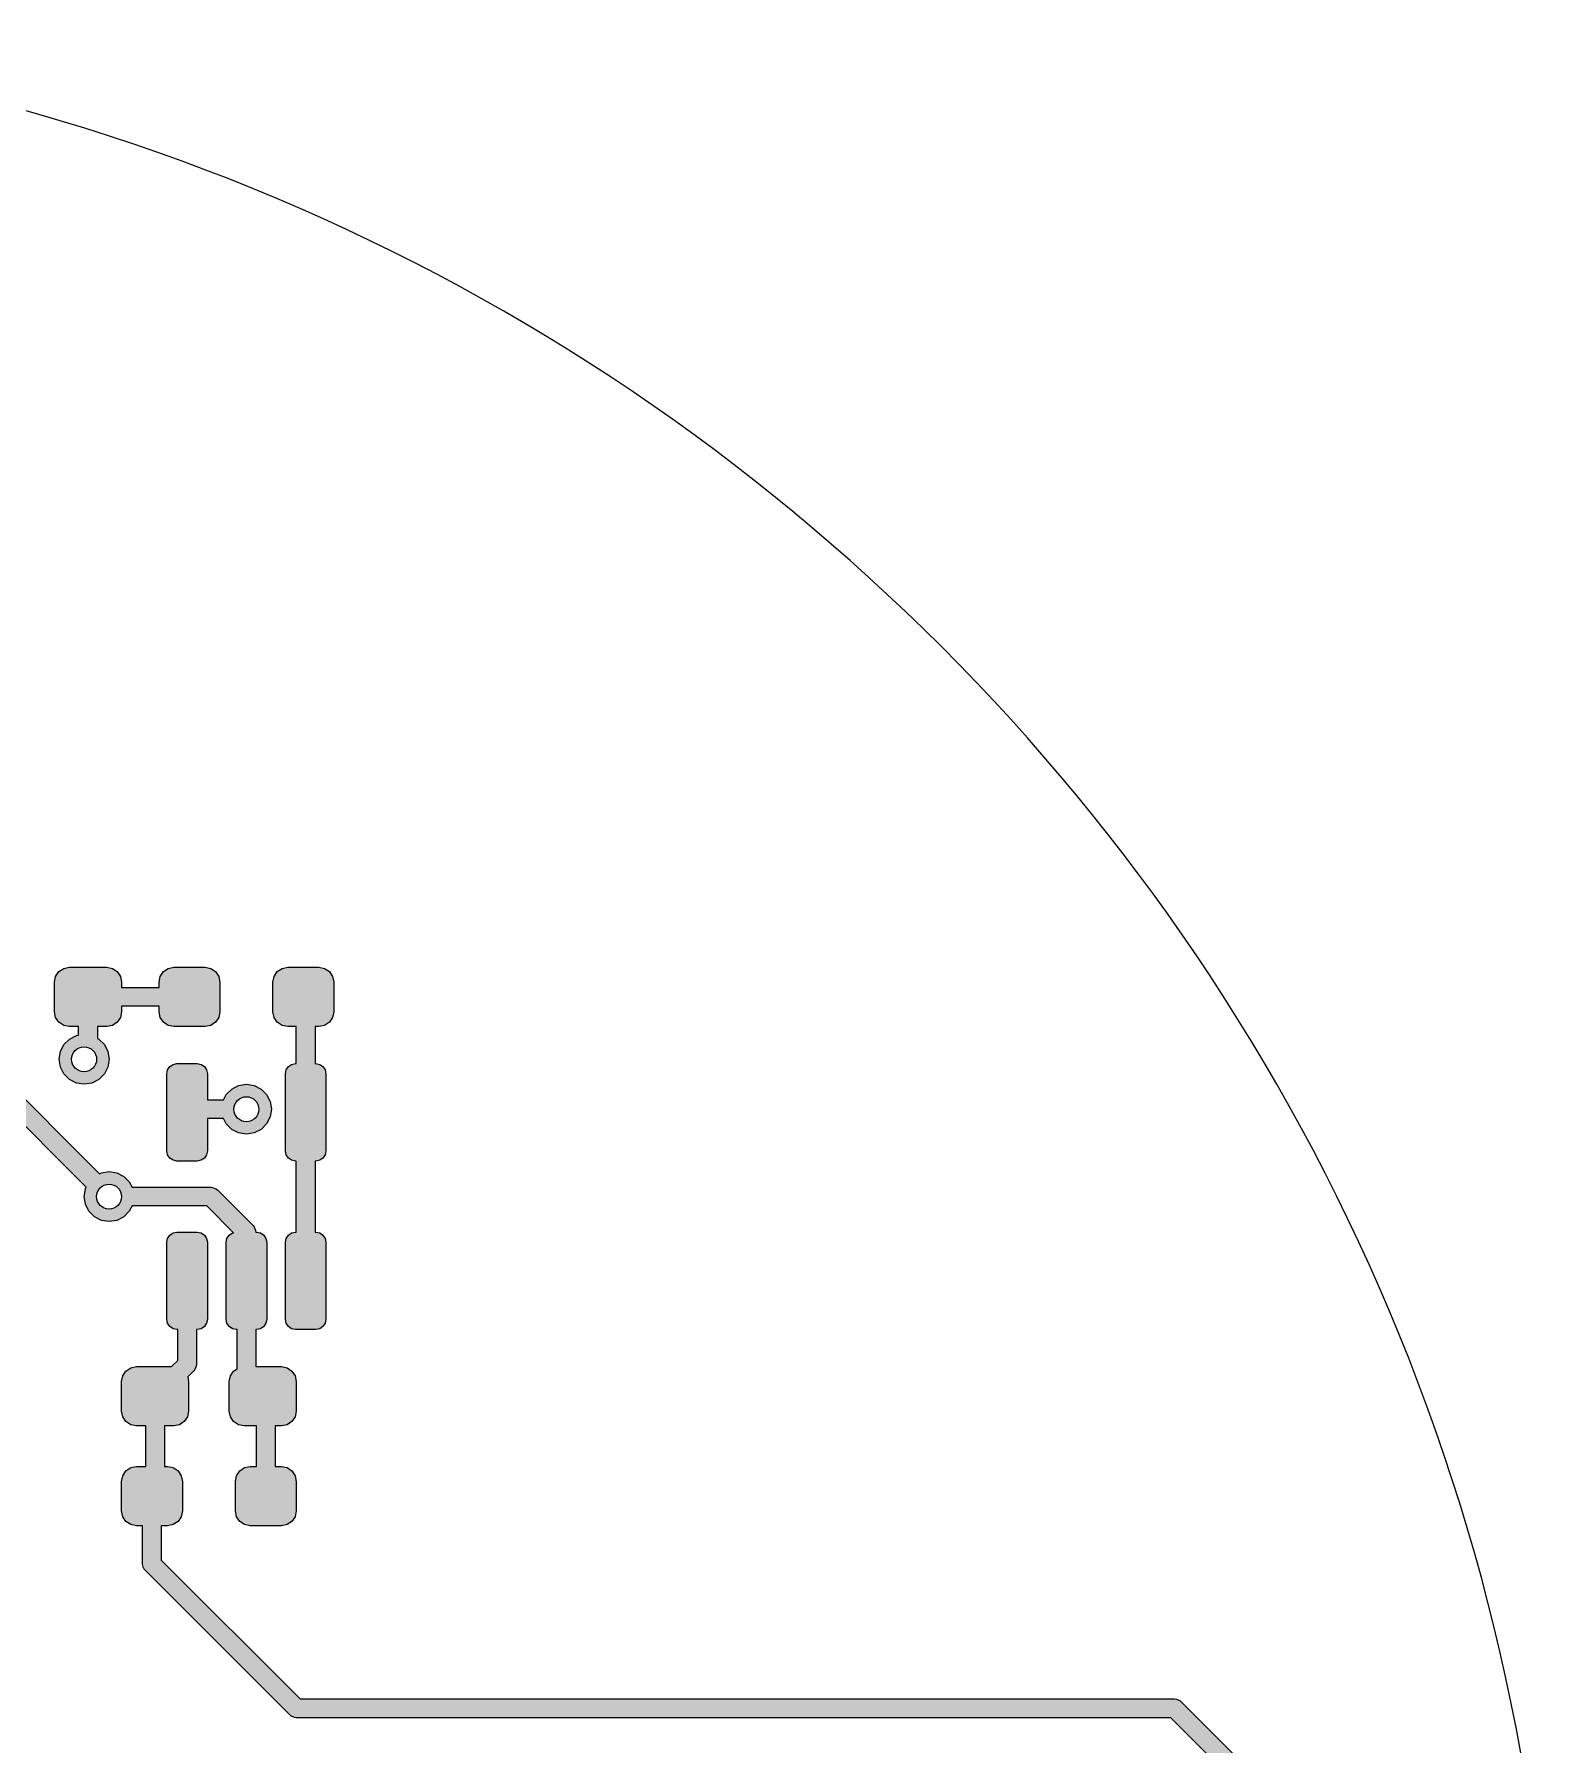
# Model space of a CAD drawing. Header units: millimetres. Extents: x -3894 to -3474, y -291 to 6.
# Drawn here: x -3799.43 to -3775.08, y -80.15 to -52.74 of the extents above; entities that cross this region are included whole.
import ezdxf

# ---------------------------------------------------------------- set-up
doc = ezdxf.new("R2010")
doc.units = ezdxf.units.MM
doc.layers.add('BLACK', color=7, linetype='Continuous')

msp = doc.modelspace()

# ---------------------------------------------------------------- hatches: boundary and pattern name
h = msp.add_hatch(color=256)
h.dxf.hatch_style = 1
h.paths.add_polyline_path([(-3784.381, -82.427), (-3784.493, -82.37), (-3784.617, -82.351), (-3784.74, -82.37), (-3784.852, -82.427), (-3784.94, -82.516), (-3784.997, -82.627), (-3785.017, -82.751), (-3784.997, -82.874), (-3784.94, -82.986), (-3784.852, -83.074), (-3784.74, -83.131), (-3784.617, -83.151), (-3784.493, -83.131), (-3784.381, -83.074), (-3784.293, -82.986), (-3784.236, -82.874), (-3784.217, -82.751), (-3784.236, -82.627), (-3784.293, -82.516)])
h.paths.add_polyline_path([(-3784.417, -82.751, -1), (-3784.817, -82.751, -1)], flags=16)
h.paths.add_polyline_path([(-3786.705, -81.428), (-3786.794, -81.34), (-3786.905, -81.283), (-3787.029, -81.263), (-3787.153, -81.283), (-3787.264, -81.34), (-3787.353, -81.428), (-3787.409, -81.54), (-3787.429, -81.663), (-3787.409, -81.787), (-3787.353, -81.898), (-3787.264, -81.987), (-3787.153, -82.044), (-3787.029, -82.063), (-3786.905, -82.044), (-3786.794, -81.987), (-3786.705, -81.898), (-3786.649, -81.787), (-3786.629, -81.663), (-3786.649, -81.54)])
h.paths.add_polyline_path([(-3786.829, -81.663, -1), (-3787.229, -81.663, -1)], flags=16)
h.paths.add_polyline_path([(-3788.149, -81.04), (-3788.205, -80.928), (-3788.294, -80.84), (-3788.405, -80.783), (-3788.529, -80.763), (-3788.653, -80.783), (-3788.764, -80.84), (-3788.853, -80.928), (-3788.909, -81.04), (-3788.929, -81.163), (-3788.909, -81.287), (-3788.853, -81.398), (-3788.764, -81.487), (-3788.653, -81.544), (-3788.529, -81.563), (-3788.405, -81.544), (-3788.294, -81.487), (-3788.205, -81.398), (-3788.149, -81.287), (-3788.129, -81.163)])
h.paths.add_polyline_path([(-3788.329, -81.163, -1), (-3788.729, -81.163, -1)], flags=16)
h.paths.add_polyline_path([(-3795.229, -74.326), (-3795.247, -74.235), (-3795.299, -74.158), (-3795.376, -74.106), (-3795.467, -74.088), (-3795.879, -74.088), (-3795.879, -73.493), (-3795.867, -73.493), (-3795.804, -73.481), (-3795.752, -73.446), (-3795.716, -73.393), (-3795.704, -73.331), (-3795.704, -72.096), (-3795.716, -72.034), (-3795.752, -71.981), (-3795.804, -71.946), (-3795.867, -71.933), (-3795.879, -71.933), (-3795.882, -71.904), (-3795.891, -71.882), (-3795.904, -71.85), (-3795.923, -71.827), (-3796.493, -71.257), (-3796.516, -71.239), (-3796.547, -71.226), (-3796.57, -71.216), (-3796.599, -71.213), (-3797.862, -71.213), (-3797.905, -71.128), (-3797.994, -71.04), (-3798.105, -70.983), (-3798.229, -70.963), (-3798.353, -70.983), (-3798.382, -70.998), (-3800.142, -69.239), (-3800.142, -68.638), (-3799.992, -68.638), (-3799.901, -68.62), (-3799.824, -68.569), (-3799.772, -68.492), (-3799.754, -68.401), (-3799.754, -67.926), (-3799.772, -67.835), (-3799.824, -67.758), (-3799.901, -67.706), (-3799.992, -67.688), (-3800.592, -67.688), (-3800.682, -67.706), (-3800.759, -67.758), (-3800.811, -67.835), (-3800.829, -67.926), (-3800.829, -68.401), (-3800.811, -68.492), (-3800.759, -68.569), (-3800.682, -68.62), (-3800.592, -68.638), (-3800.442, -68.638), (-3800.442, -69.301), (-3800.439, -69.33), (-3800.416, -69.384), (-3800.398, -69.407), (-3798.594, -71.21), (-3798.609, -71.24), (-3798.629, -71.363), (-3798.609, -71.487), (-3798.553, -71.598), (-3798.464, -71.687), (-3798.353, -71.744), (-3798.229, -71.763), (-3798.105, -71.744), (-3797.994, -71.687), (-3797.905, -71.598), (-3797.862, -71.513), (-3796.661, -71.513), (-3796.233, -71.942), (-3796.254, -71.946), (-3796.306, -71.981), (-3796.342, -72.034), (-3796.354, -72.096), (-3796.354, -73.331), (-3796.342, -73.393), (-3796.306, -73.446), (-3796.254, -73.481), (-3796.192, -73.493), (-3796.179, -73.493), (-3796.179, -74.121), (-3796.234, -74.158), (-3796.286, -74.235), (-3796.304, -74.326), (-3796.304, -74.801), (-3796.286, -74.892), (-3796.234, -74.969), (-3796.157, -75.02), (-3796.067, -75.038), (-3795.867, -75.038), (-3795.867, -75.688), (-3795.967, -75.688), (-3796.057, -75.706), (-3796.134, -75.758), (-3796.186, -75.835), (-3796.204, -75.926), (-3796.204, -76.401), (-3796.186, -76.492), (-3796.134, -76.569), (-3796.057, -76.62), (-3795.967, -76.638), (-3795.467, -76.638), (-3795.376, -76.62), (-3795.299, -76.569), (-3795.247, -76.492), (-3795.229, -76.401), (-3795.229, -75.926), (-3795.247, -75.835), (-3795.299, -75.758), (-3795.376, -75.706), (-3795.467, -75.688), (-3795.567, -75.688), (-3795.567, -75.038), (-3795.467, -75.038), (-3795.376, -75.02), (-3795.299, -74.969), (-3795.247, -74.892), (-3795.229, -74.801)])
h.paths.add_polyline_path([(-3798.429, -71.363, -1), (-3798.029, -71.363, -1)], flags=16)
h.paths.add_polyline_path([(-3794.754, -72.096), (-3794.766, -72.034), (-3794.802, -71.981), (-3794.854, -71.946), (-3794.917, -71.933), (-3794.929, -71.933), (-3794.929, -70.793), (-3794.917, -70.793), (-3794.854, -70.781), (-3794.802, -70.746), (-3794.766, -70.693), (-3794.754, -70.631), (-3794.754, -69.396), (-3794.766, -69.334), (-3794.802, -69.281), (-3794.854, -69.246), (-3794.917, -69.233), (-3794.929, -69.233), (-3794.929, -68.638), (-3794.867, -68.638), (-3794.776, -68.62), (-3794.699, -68.569), (-3794.647, -68.492), (-3794.629, -68.401), (-3794.629, -67.926), (-3794.647, -67.835), (-3794.699, -67.758), (-3794.776, -67.706), (-3794.867, -67.688), (-3795.367, -67.688), (-3795.457, -67.706), (-3795.534, -67.758), (-3795.586, -67.835), (-3795.604, -67.926), (-3795.604, -68.401), (-3795.586, -68.492), (-3795.534, -68.569), (-3795.457, -68.62), (-3795.367, -68.638), (-3795.229, -68.638), (-3795.229, -69.233), (-3795.242, -69.233), (-3795.304, -69.246), (-3795.356, -69.281), (-3795.392, -69.334), (-3795.404, -69.396), (-3795.404, -70.631), (-3795.392, -70.693), (-3795.356, -70.746), (-3795.304, -70.781), (-3795.242, -70.793), (-3795.229, -70.793), (-3795.229, -71.933), (-3795.242, -71.933), (-3795.304, -71.946), (-3795.356, -71.981), (-3795.392, -72.034), (-3795.404, -72.096), (-3795.404, -73.331), (-3795.392, -73.393), (-3795.356, -73.446), (-3795.304, -73.481), (-3795.242, -73.493), (-3794.917, -73.493), (-3794.854, -73.481), (-3794.802, -73.446), (-3794.766, -73.393), (-3794.754, -73.331)])
h.paths.add_polyline_path([(-3796.654, -70.113), (-3796.396, -70.113), (-3796.353, -70.198), (-3796.264, -70.287), (-3796.153, -70.344), (-3796.029, -70.363), (-3795.905, -70.344), (-3795.794, -70.287), (-3795.705, -70.198), (-3795.649, -70.087), (-3795.629, -69.963), (-3795.649, -69.84), (-3795.705, -69.728), (-3795.794, -69.64), (-3795.905, -69.583), (-3796.029, -69.563), (-3796.153, -69.583), (-3796.264, -69.64), (-3796.353, -69.728), (-3796.396, -69.813), (-3796.654, -69.813), (-3796.654, -69.396), (-3796.666, -69.334), (-3796.702, -69.281), (-3796.754, -69.246), (-3796.817, -69.233), (-3797.142, -69.233), (-3797.204, -69.246), (-3797.256, -69.281), (-3797.292, -69.334), (-3797.304, -69.396), (-3797.304, -70.631), (-3797.292, -70.693), (-3797.256, -70.746), (-3797.204, -70.781), (-3797.142, -70.793), (-3796.817, -70.793), (-3796.754, -70.781), (-3796.702, -70.746), (-3796.666, -70.693), (-3796.654, -70.631)], flags=17)
h.paths.add_polyline_path([(-3796.229, -69.963, -1), (-3795.829, -69.963, -1)], flags=16)
h.paths.add_polyline_path([(-3796.454, -67.926), (-3796.472, -67.835), (-3796.524, -67.758), (-3796.601, -67.706), (-3796.692, -67.688), (-3797.192, -67.688), (-3797.282, -67.706), (-3797.359, -67.758), (-3797.411, -67.835), (-3797.429, -67.926), (-3797.429, -68.013), (-3798.029, -68.013), (-3798.029, -67.926), (-3798.047, -67.835), (-3798.099, -67.758), (-3798.176, -67.706), (-3798.267, -67.688), (-3798.867, -67.688), (-3798.957, -67.706), (-3799.034, -67.758), (-3799.086, -67.835), (-3799.104, -67.926), (-3799.104, -68.401), (-3799.086, -68.492), (-3799.034, -68.569), (-3798.957, -68.62), (-3798.867, -68.638), (-3798.717, -68.638), (-3798.717, -68.777), (-3798.753, -68.783), (-3798.864, -68.84), (-3798.953, -68.928), (-3799.009, -69.04), (-3799.029, -69.163), (-3799.009, -69.287), (-3798.953, -69.398), (-3798.864, -69.487), (-3798.753, -69.544), (-3798.629, -69.563), (-3798.505, -69.544), (-3798.394, -69.487), (-3798.305, -69.398), (-3798.249, -69.287), (-3798.229, -69.163), (-3798.249, -69.04), (-3798.305, -68.928), (-3798.394, -68.84), (-3798.417, -68.828), (-3798.417, -68.638), (-3798.267, -68.638), (-3798.176, -68.62), (-3798.099, -68.569), (-3798.047, -68.492), (-3798.029, -68.401), (-3798.029, -68.313), (-3797.429, -68.313), (-3797.429, -68.401), (-3797.411, -68.492), (-3797.359, -68.569), (-3797.282, -68.62), (-3797.192, -68.638), (-3796.692, -68.638), (-3796.601, -68.62), (-3796.524, -68.569), (-3796.472, -68.492), (-3796.454, -68.401)], flags=17)
h.paths.add_polyline_path([(-3798.429, -69.163, -1), (-3798.829, -69.163, -1)], flags=16)
h = msp.add_hatch(color=256)
h.dxf.hatch_style = 1
h.paths.add_polyline_path([(-3796.721, -83.436), (-3796.739, -83.345), (-3796.79, -83.268), (-3796.867, -83.217), (-3796.958, -83.199), (-3796.958, -82.997), (-3796.923, -82.962), (-3796.867, -82.851), (-3796.847, -82.727), (-3796.867, -82.604), (-3796.923, -82.492), (-3797.012, -82.404), (-3797.123, -82.347), (-3797.247, -82.327), (-3797.371, -82.347), (-3797.482, -82.404), (-3797.571, -82.492), (-3797.627, -82.604), (-3797.647, -82.727), (-3797.627, -82.851), (-3797.571, -82.962), (-3797.482, -83.051), (-3797.458, -83.063), (-3797.458, -83.199), (-3797.549, -83.217), (-3797.626, -83.268), (-3797.678, -83.345), (-3797.696, -83.436), (-3797.696, -83.911), (-3797.678, -84.002), (-3797.626, -84.079), (-3797.549, -84.131), (-3797.458, -84.149), (-3796.958, -84.149), (-3796.867, -84.131), (-3796.79, -84.079), (-3796.739, -84.002), (-3796.721, -83.911)])
h.paths.add_polyline_path([(-3797.447, -82.727, -1), (-3797.047, -82.727, -1)], flags=16)
h.paths.add_polyline_path([(-3778.633, -81.084), (-3779.421, -81.084), (-3781.048, -79.457), (-3781.071, -79.439), (-3781.125, -79.416), (-3781.154, -79.413), (-3795.167, -79.413), (-3797.392, -77.189), (-3797.392, -76.638), (-3797.292, -76.638), (-3797.201, -76.62), (-3797.124, -76.569), (-3797.072, -76.492), (-3797.054, -76.401), (-3797.054, -75.926), (-3797.072, -75.835), (-3797.124, -75.758), (-3797.201, -75.706), (-3797.292, -75.688), (-3797.342, -75.688), (-3797.342, -75.038), (-3797.192, -75.038), (-3797.101, -75.02), (-3797.024, -74.969), (-3796.972, -74.892), (-3796.954, -74.801), (-3796.954, -74.326), (-3796.969, -74.253), (-3796.873, -74.157), (-3796.854, -74.134), (-3796.843, -74.108), (-3796.832, -74.08), (-3796.829, -74.051), (-3796.829, -73.493), (-3796.817, -73.493), (-3796.754, -73.481), (-3796.702, -73.446), (-3796.666, -73.393), (-3796.654, -73.331), (-3796.654, -72.096), (-3796.666, -72.034), (-3796.702, -71.981), (-3796.754, -71.946), (-3796.817, -71.933), (-3797.142, -71.933), (-3797.204, -71.946), (-3797.256, -71.981), (-3797.292, -72.034), (-3797.304, -72.096), (-3797.304, -73.331), (-3797.292, -73.393), (-3797.256, -73.446), (-3797.204, -73.481), (-3797.142, -73.493), (-3797.129, -73.493), (-3797.129, -73.989), (-3797.229, -74.088), (-3797.792, -74.088), (-3797.882, -74.106), (-3797.959, -74.158), (-3798.011, -74.235), (-3798.029, -74.326), (-3798.029, -74.801), (-3798.011, -74.892), (-3797.959, -74.969), (-3797.882, -75.02), (-3797.792, -75.038), (-3797.642, -75.038), (-3797.642, -75.688), (-3797.792, -75.688), (-3797.882, -75.706), (-3797.959, -75.758), (-3798.011, -75.835), (-3798.029, -75.926), (-3798.029, -76.401), (-3798.011, -76.492), (-3797.959, -76.569), (-3797.882, -76.62), (-3797.792, -76.638), (-3797.692, -76.638), (-3797.692, -77.251), (-3797.689, -77.28), (-3797.681, -77.299), (-3797.666, -77.334), (-3797.648, -77.357), (-3795.335, -79.669), (-3795.312, -79.688), (-3795.258, -79.71), (-3795.229, -79.713), (-3781.216, -79.713), (-3779.633, -81.297), (-3779.633, -82.084), (-3778.633, -82.084)])

# ---------------------------------------------------------------- linework, layer by layer
at = {"layer": 'BLACK', "linetype": 'Continuous'}
for p, q in [((-3798.957, -67.706), (-3798.867, -67.688)), ((-3798.957, -67.706), (-3798.867, -67.688)), ((-3798.867, -67.688), (-3798.267, -67.688)), ((-3798.867, -67.688), (-3798.267, -67.688)), ((-3798.267, -67.688), (-3798.176, -67.706)), ((-3798.267, -67.688), (-3798.176, -67.706)), ((-3797.282, -67.706), (-3797.192, -67.688)), ((-3797.282, -67.706), (-3797.192, -67.688)), ((-3797.192, -67.688), (-3796.692, -67.688)), ((-3797.192, -67.688), (-3796.692, -67.688)), ((-3796.692, -67.688), (-3796.601, -67.706)), ((-3796.692, -67.688), (-3796.601, -67.706)), ((-3795.457, -67.706), (-3795.367, -67.688)), ((-3795.457, -67.706), (-3795.367, -67.688)), ((-3795.367, -67.688), (-3794.867, -67.688)), ((-3795.367, -67.688), (-3794.867, -67.688)), ((-3794.867, -67.688), (-3794.776, -67.706)), ((-3794.867, -67.688), (-3794.776, -67.706)), ((-3799.104, -67.926), (-3799.086, -67.835)), ((-3799.104, -67.926), (-3799.086, -67.835)), ((-3799.104, -68.401), (-3799.104, -67.926)), ((-3799.104, -68.401), (-3799.104, -67.926)), ((-3799.086, -67.835), (-3799.034, -67.758)), ((-3799.086, -67.835), (-3799.034, -67.758)), ((-3799.034, -67.758), (-3798.957, -67.706)), ((-3799.034, -67.758), (-3798.957, -67.706)), ((-3798.176, -67.706), (-3798.099, -67.758)), ((-3798.176, -67.706), (-3798.099, -67.758)), ((-3798.099, -67.758), (-3798.047, -67.835)), ((-3798.099, -67.758), (-3798.047, -67.835)), ((-3798.047, -67.835), (-3798.029, -67.926)), ((-3798.047, -67.835), (-3798.029, -67.926)), ((-3798.029, -67.926), (-3798.029, -68.013)), ((-3798.029, -67.926), (-3798.029, -68.013)), ((-3797.429, -67.926), (-3797.411, -67.835)), ((-3797.429, -67.926), (-3797.411, -67.835)), ((-3797.429, -68.013), (-3797.429, -67.926)), ((-3797.429, -68.013), (-3797.429, -67.926)), ((-3797.411, -67.835), (-3797.359, -67.758)), ((-3797.411, -67.835), (-3797.359, -67.758)), ((-3797.359, -67.758), (-3797.282, -67.706)), ((-3797.359, -67.758), (-3797.282, -67.706)), ((-3796.601, -67.706), (-3796.524, -67.758)), ((-3796.601, -67.706), (-3796.524, -67.758)), ((-3796.524, -67.758), (-3796.472, -67.835)), ((-3796.524, -67.758), (-3796.472, -67.835)), ((-3796.472, -67.835), (-3796.454, -67.926)), ((-3796.472, -67.835), (-3796.454, -67.926)), ((-3796.454, -67.926), (-3796.454, -68.401)), ((-3796.454, -67.926), (-3796.454, -68.401)), ((-3795.604, -67.926), (-3795.586, -67.835)), ((-3795.604, -67.926), (-3795.586, -67.835)), ((-3795.604, -68.401), (-3795.604, -67.926)), ((-3795.604, -68.401), (-3795.604, -67.926)), ((-3795.586, -67.835), (-3795.534, -67.758)), ((-3795.586, -67.835), (-3795.534, -67.758)), ((-3795.534, -67.758), (-3795.457, -67.706)), ((-3795.534, -67.758), (-3795.457, -67.706)), ((-3794.776, -67.706), (-3794.699, -67.758)), ((-3794.776, -67.706), (-3794.699, -67.758)), ((-3794.699, -67.758), (-3794.647, -67.835)), ((-3794.699, -67.758), (-3794.647, -67.835)), ((-3794.647, -67.835), (-3794.629, -67.926)), ((-3794.647, -67.835), (-3794.629, -67.926)), ((-3794.629, -67.926), (-3794.629, -68.401)), ((-3794.629, -67.926), (-3794.629, -68.401)), ((-3798.029, -68.013), (-3797.429, -68.013)), ((-3798.029, -68.013), (-3797.429, -68.013)), ((-3799.086, -68.492), (-3799.104, -68.401)), ((-3799.086, -68.492), (-3799.104, -68.401)), ((-3799.034, -68.569), (-3799.086, -68.492)), ((-3799.034, -68.569), (-3799.086, -68.492)), ((-3798.047, -68.492), (-3798.099, -68.569)), ((-3798.047, -68.492), (-3798.099, -68.569)), ((-3798.029, -68.401), (-3798.047, -68.492)), ((-3798.029, -68.401), (-3798.047, -68.492)), ((-3797.429, -68.313), (-3798.029, -68.313)), ((-3798.029, -68.313), (-3798.029, -68.401)), ((-3797.429, -68.313), (-3798.029, -68.313)), ((-3798.029, -68.313), (-3798.029, -68.401)), ((-3797.429, -68.401), (-3797.429, -68.313)), ((-3797.429, -68.401), (-3797.429, -68.313)), ((-3797.411, -68.492), (-3797.429, -68.401)), ((-3797.411, -68.492), (-3797.429, -68.401)), ((-3797.359, -68.569), (-3797.411, -68.492)), ((-3797.359, -68.569), (-3797.411, -68.492)), ((-3796.472, -68.492), (-3796.524, -68.569)), ((-3796.472, -68.492), (-3796.524, -68.569)), ((-3796.454, -68.401), (-3796.472, -68.492)), ((-3796.454, -68.401), (-3796.472, -68.492)), ((-3795.586, -68.492), (-3795.604, -68.401)), ((-3795.586, -68.492), (-3795.604, -68.401)), ((-3795.534, -68.569), (-3795.586, -68.492)), ((-3795.534, -68.569), (-3795.586, -68.492)), ((-3794.647, -68.492), (-3794.699, -68.569)), ((-3794.647, -68.492), (-3794.699, -68.569)), ((-3794.629, -68.401), (-3794.647, -68.492)), ((-3794.629, -68.401), (-3794.647, -68.492)), ((-3798.957, -68.62), (-3799.034, -68.569)), ((-3798.957, -68.62), (-3799.034, -68.569)), ((-3798.867, -68.638), (-3798.957, -68.62)), ((-3798.867, -68.638), (-3798.957, -68.62)), ((-3798.717, -68.638), (-3798.867, -68.638)), ((-3798.717, -68.638), (-3798.867, -68.638)), ((-3798.864, -68.84), (-3798.753, -68.783)), ((-3798.864, -68.84), (-3798.753, -68.783)), ((-3798.753, -68.783), (-3798.717, -68.777)), ((-3798.753, -68.783), (-3798.717, -68.777)), ((-3798.717, -68.777), (-3798.717, -68.638)), ((-3798.717, -68.777), (-3798.717, -68.638)), ((-3798.267, -68.638), (-3798.417, -68.638)), ((-3798.417, -68.638), (-3798.417, -68.828)), ((-3798.267, -68.638), (-3798.417, -68.638)), ((-3798.417, -68.638), (-3798.417, -68.828)), ((-3798.176, -68.62), (-3798.267, -68.638)), ((-3798.176, -68.62), (-3798.267, -68.638)), ((-3798.099, -68.569), (-3798.176, -68.62)), ((-3798.099, -68.569), (-3798.176, -68.62)), ((-3797.282, -68.62), (-3797.359, -68.569)), ((-3797.282, -68.62), (-3797.359, -68.569)), ((-3797.192, -68.638), (-3797.282, -68.62)), ((-3797.192, -68.638), (-3797.282, -68.62)), ((-3796.692, -68.638), (-3797.192, -68.638)), ((-3796.692, -68.638), (-3797.192, -68.638)), ((-3796.601, -68.62), (-3796.692, -68.638)), ((-3796.601, -68.62), (-3796.692, -68.638)), ((-3796.524, -68.569), (-3796.601, -68.62)), ((-3796.524, -68.569), (-3796.601, -68.62)), ((-3795.457, -68.62), (-3795.534, -68.569)), ((-3795.457, -68.62), (-3795.534, -68.569)), ((-3795.367, -68.638), (-3795.457, -68.62)), ((-3795.367, -68.638), (-3795.457, -68.62)), ((-3795.229, -68.638), (-3795.367, -68.638)), ((-3795.229, -68.638), (-3795.367, -68.638)), ((-3795.229, -69.233), (-3795.229, -68.638)), ((-3795.229, -69.233), (-3795.229, -68.638)), ((-3794.867, -68.638), (-3794.929, -68.638)), ((-3794.929, -68.638), (-3794.929, -69.233)), ((-3794.867, -68.638), (-3794.929, -68.638)), ((-3794.929, -68.638), (-3794.929, -69.233)), ((-3794.776, -68.62), (-3794.867, -68.638)), ((-3794.776, -68.62), (-3794.867, -68.638)), ((-3794.699, -68.569), (-3794.776, -68.62)), ((-3794.699, -68.569), (-3794.776, -68.62)), ((-3799.029, -69.163), (-3799.009, -69.04)), ((-3799.029, -69.163), (-3799.009, -69.04)), ((-3799.009, -69.04), (-3798.953, -68.928)), ((-3799.009, -69.04), (-3798.953, -68.928)), ((-3798.953, -68.928), (-3798.864, -68.84)), ((-3798.953, -68.928), (-3798.864, -68.84)), ((-3798.417, -68.828), (-3798.394, -68.84)), ((-3798.417, -68.828), (-3798.394, -68.84)), ((-3798.394, -68.84), (-3798.305, -68.928)), ((-3798.394, -68.84), (-3798.305, -68.928)), ((-3798.305, -68.928), (-3798.249, -69.04)), ((-3798.305, -68.928), (-3798.249, -69.04)), ((-3798.249, -69.04), (-3798.229, -69.163)), ((-3798.249, -69.04), (-3798.229, -69.163)), ((-3800.142, -69.239), (-3798.382, -70.998)), ((-3800.142, -69.239), (-3798.382, -70.998)), ((-3799.009, -69.287), (-3799.029, -69.163)), ((-3799.009, -69.287), (-3799.029, -69.163)), ((-3798.953, -69.398), (-3799.009, -69.287)), ((-3798.953, -69.398), (-3799.009, -69.287)), ((-3798.249, -69.287), (-3798.305, -69.398)), ((-3798.249, -69.287), (-3798.305, -69.398)), ((-3798.229, -69.163), (-3798.249, -69.287)), ((-3798.229, -69.163), (-3798.249, -69.287)), ((-3797.304, -69.396), (-3797.292, -69.334)), ((-3797.304, -69.396), (-3797.292, -69.334)), ((-3797.292, -69.334), (-3797.256, -69.281)), ((-3797.292, -69.334), (-3797.256, -69.281)), ((-3797.256, -69.281), (-3797.204, -69.246)), ((-3797.256, -69.281), (-3797.204, -69.246)), ((-3797.204, -69.246), (-3797.142, -69.233)), ((-3797.204, -69.246), (-3797.142, -69.233)), ((-3797.142, -69.233), (-3796.817, -69.233)), ((-3797.142, -69.233), (-3796.817, -69.233)), ((-3796.817, -69.233), (-3796.754, -69.246)), ((-3796.817, -69.233), (-3796.754, -69.246)), ((-3796.754, -69.246), (-3796.702, -69.281)), ((-3796.754, -69.246), (-3796.702, -69.281)), ((-3796.702, -69.281), (-3796.666, -69.334)), ((-3796.702, -69.281), (-3796.666, -69.334)), ((-3796.666, -69.334), (-3796.654, -69.396)), ((-3796.666, -69.334), (-3796.654, -69.396)), ((-3795.404, -69.396), (-3795.392, -69.334)), ((-3795.404, -69.396), (-3795.392, -69.334)), ((-3795.392, -69.334), (-3795.356, -69.281)), ((-3795.392, -69.334), (-3795.356, -69.281)), ((-3795.356, -69.281), (-3795.304, -69.246)), ((-3795.356, -69.281), (-3795.304, -69.246)), ((-3795.304, -69.246), (-3795.242, -69.233)), ((-3795.304, -69.246), (-3795.242, -69.233)), ((-3795.242, -69.233), (-3795.229, -69.233)), ((-3795.242, -69.233), (-3795.229, -69.233)), ((-3794.929, -69.233), (-3794.917, -69.233)), ((-3794.929, -69.233), (-3794.917, -69.233)), ((-3794.917, -69.233), (-3794.854, -69.246)), ((-3794.917, -69.233), (-3794.854, -69.246)), ((-3794.854, -69.246), (-3794.802, -69.281)), ((-3794.854, -69.246), (-3794.802, -69.281)), ((-3794.802, -69.281), (-3794.766, -69.334)), ((-3794.802, -69.281), (-3794.766, -69.334)), ((-3794.766, -69.334), (-3794.754, -69.396)), ((-3794.766, -69.334), (-3794.754, -69.396)), ((-3798.594, -71.21), (-3800.398, -69.407)), ((-3798.594, -71.21), (-3800.398, -69.407)), ((-3798.864, -69.487), (-3798.953, -69.398)), ((-3798.864, -69.487), (-3798.953, -69.398)), ((-3798.753, -69.544), (-3798.864, -69.487)), ((-3798.753, -69.544), (-3798.864, -69.487)), ((-3798.629, -69.563), (-3798.753, -69.544)), ((-3798.629, -69.563), (-3798.753, -69.544)), ((-3798.505, -69.544), (-3798.629, -69.563)), ((-3798.505, -69.544), (-3798.629, -69.563)), ((-3798.394, -69.487), (-3798.505, -69.544)), ((-3798.394, -69.487), (-3798.505, -69.544)), ((-3798.305, -69.398), (-3798.394, -69.487)), ((-3798.305, -69.398), (-3798.394, -69.487)), ((-3797.304, -70.631), (-3797.304, -69.396)), ((-3797.304, -70.631), (-3797.304, -69.396)), ((-3796.654, -69.396), (-3796.654, -69.813)), ((-3796.654, -69.396), (-3796.654, -69.813)), ((-3796.264, -69.64), (-3796.153, -69.583)), ((-3796.264, -69.64), (-3796.153, -69.583)), ((-3796.153, -69.583), (-3796.029, -69.563)), ((-3796.153, -69.583), (-3796.029, -69.563)), ((-3796.029, -69.563), (-3795.905, -69.583)), ((-3796.029, -69.563), (-3795.905, -69.583)), ((-3795.905, -69.583), (-3795.794, -69.64)), ((-3795.905, -69.583), (-3795.794, -69.64)), ((-3795.404, -70.631), (-3795.404, -69.396)), ((-3795.404, -70.631), (-3795.404, -69.396)), ((-3794.754, -69.396), (-3794.754, -70.631)), ((-3794.754, -69.396), (-3794.754, -70.631)), ((-3796.654, -69.813), (-3796.396, -69.813)), ((-3796.654, -69.813), (-3796.396, -69.813)), ((-3796.396, -69.813), (-3796.353, -69.728)), ((-3796.396, -69.813), (-3796.353, -69.728)), ((-3796.353, -69.728), (-3796.264, -69.64)), ((-3796.353, -69.728), (-3796.264, -69.64)), ((-3795.794, -69.64), (-3795.705, -69.728)), ((-3795.794, -69.64), (-3795.705, -69.728)), ((-3795.705, -69.728), (-3795.649, -69.84)), ((-3795.705, -69.728), (-3795.649, -69.84)), ((-3795.649, -69.84), (-3795.629, -69.963)), ((-3795.649, -69.84), (-3795.629, -69.963)), ((-3796.396, -70.113), (-3796.654, -70.113)), ((-3796.654, -70.113), (-3796.654, -70.631)), ((-3796.396, -70.113), (-3796.654, -70.113)), ((-3796.654, -70.113), (-3796.654, -70.631)), ((-3796.353, -70.198), (-3796.396, -70.113)), ((-3796.353, -70.198), (-3796.396, -70.113)), ((-3795.649, -70.087), (-3795.705, -70.198)), ((-3795.649, -70.087), (-3795.705, -70.198)), ((-3795.629, -69.963), (-3795.649, -70.087)), ((-3795.629, -69.963), (-3795.649, -70.087)), ((-3796.264, -70.287), (-3796.353, -70.198)), ((-3796.264, -70.287), (-3796.353, -70.198)), ((-3796.153, -70.344), (-3796.264, -70.287)), ((-3796.153, -70.344), (-3796.264, -70.287)), ((-3796.029, -70.363), (-3796.153, -70.344)), ((-3796.029, -70.363), (-3796.153, -70.344)), ((-3795.905, -70.344), (-3796.029, -70.363)), ((-3795.905, -70.344), (-3796.029, -70.363)), ((-3795.794, -70.287), (-3795.905, -70.344)), ((-3795.794, -70.287), (-3795.905, -70.344)), ((-3795.705, -70.198), (-3795.794, -70.287)), ((-3795.705, -70.198), (-3795.794, -70.287)), ((-3797.292, -70.693), (-3797.304, -70.631)), ((-3797.292, -70.693), (-3797.304, -70.631)), ((-3797.256, -70.746), (-3797.292, -70.693)), ((-3797.256, -70.746), (-3797.292, -70.693)), ((-3796.666, -70.693), (-3796.702, -70.746)), ((-3796.666, -70.693), (-3796.702, -70.746)), ((-3796.654, -70.631), (-3796.666, -70.693)), ((-3796.654, -70.631), (-3796.666, -70.693)), ((-3795.392, -70.693), (-3795.404, -70.631)), ((-3795.392, -70.693), (-3795.404, -70.631)), ((-3795.356, -70.746), (-3795.392, -70.693)), ((-3795.356, -70.746), (-3795.392, -70.693)), ((-3794.766, -70.693), (-3794.802, -70.746)), ((-3794.766, -70.693), (-3794.802, -70.746)), ((-3794.754, -70.631), (-3794.766, -70.693)), ((-3794.754, -70.631), (-3794.766, -70.693)), ((-3798.382, -70.998), (-3798.353, -70.983)), ((-3798.382, -70.998), (-3798.353, -70.983)), ((-3798.353, -70.983), (-3798.229, -70.963)), ((-3798.353, -70.983), (-3798.229, -70.963)), ((-3798.229, -70.963), (-3798.105, -70.983)), ((-3798.229, -70.963), (-3798.105, -70.983)), ((-3798.105, -70.983), (-3797.994, -71.04)), ((-3798.105, -70.983), (-3797.994, -71.04)), ((-3797.204, -70.781), (-3797.256, -70.746)), ((-3797.204, -70.781), (-3797.256, -70.746)), ((-3797.142, -70.793), (-3797.204, -70.781)), ((-3797.142, -70.793), (-3797.204, -70.781)), ((-3796.817, -70.793), (-3797.142, -70.793)), ((-3796.817, -70.793), (-3797.142, -70.793)), ((-3796.754, -70.781), (-3796.817, -70.793)), ((-3796.754, -70.781), (-3796.817, -70.793)), ((-3796.702, -70.746), (-3796.754, -70.781)), ((-3796.702, -70.746), (-3796.754, -70.781)), ((-3795.304, -70.781), (-3795.356, -70.746)), ((-3795.304, -70.781), (-3795.356, -70.746)), ((-3795.242, -70.793), (-3795.304, -70.781)), ((-3795.242, -70.793), (-3795.304, -70.781)), ((-3795.229, -70.793), (-3795.242, -70.793)), ((-3795.229, -70.793), (-3795.242, -70.793)), ((-3795.229, -71.933), (-3795.229, -70.793)), ((-3795.229, -71.933), (-3795.229, -70.793)), ((-3794.917, -70.793), (-3794.929, -70.793)), ((-3794.929, -70.793), (-3794.929, -71.933)), ((-3794.917, -70.793), (-3794.929, -70.793)), ((-3794.929, -70.793), (-3794.929, -71.933)), ((-3794.854, -70.781), (-3794.917, -70.793)), ((-3794.854, -70.781), (-3794.917, -70.793)), ((-3794.802, -70.746), (-3794.854, -70.781)), ((-3794.802, -70.746), (-3794.854, -70.781)), ((-3798.629, -71.363), (-3798.609, -71.24)), ((-3798.629, -71.363), (-3798.609, -71.24)), ((-3798.609, -71.24), (-3798.594, -71.21)), ((-3798.609, -71.24), (-3798.594, -71.21)), ((-3797.994, -71.04), (-3797.905, -71.128)), ((-3797.994, -71.04), (-3797.905, -71.128)), ((-3797.905, -71.128), (-3797.862, -71.213)), ((-3797.905, -71.128), (-3797.862, -71.213)), ((-3797.862, -71.213), (-3796.599, -71.213)), ((-3797.862, -71.213), (-3796.599, -71.213)), ((-3796.599, -71.213), (-3796.57, -71.216)), ((-3796.599, -71.213), (-3796.57, -71.216)), ((-3796.57, -71.216), (-3796.547, -71.226)), ((-3796.57, -71.216), (-3796.547, -71.226)), ((-3796.547, -71.226), (-3796.516, -71.239)), ((-3796.547, -71.226), (-3796.516, -71.239)), ((-3796.516, -71.239), (-3796.493, -71.257)), ((-3796.516, -71.239), (-3796.493, -71.257)), ((-3796.493, -71.257), (-3795.923, -71.827)), ((-3796.493, -71.257), (-3795.923, -71.827)), ((-3798.609, -71.487), (-3798.629, -71.363)), ((-3798.609, -71.487), (-3798.629, -71.363)), ((-3798.553, -71.598), (-3798.609, -71.487)), ((-3798.553, -71.598), (-3798.609, -71.487)), ((-3797.862, -71.513), (-3797.905, -71.598)), ((-3797.862, -71.513), (-3797.905, -71.598)), ((-3796.661, -71.513), (-3797.862, -71.513)), ((-3796.661, -71.513), (-3797.862, -71.513)), ((-3796.233, -71.942), (-3796.661, -71.513)), ((-3796.233, -71.942), (-3796.661, -71.513)), ((-3798.464, -71.687), (-3798.553, -71.598)), ((-3798.464, -71.687), (-3798.553, -71.598)), ((-3798.353, -71.744), (-3798.464, -71.687)), ((-3798.353, -71.744), (-3798.464, -71.687)), ((-3798.229, -71.763), (-3798.353, -71.744)), ((-3798.229, -71.763), (-3798.353, -71.744)), ((-3798.105, -71.744), (-3798.229, -71.763)), ((-3798.105, -71.744), (-3798.229, -71.763)), ((-3797.994, -71.687), (-3798.105, -71.744)), ((-3797.994, -71.687), (-3798.105, -71.744)), ((-3797.905, -71.598), (-3797.994, -71.687)), ((-3797.905, -71.598), (-3797.994, -71.687)), ((-3797.304, -72.096), (-3797.292, -72.034)), ((-3797.304, -72.096), (-3797.292, -72.034)), ((-3797.292, -72.034), (-3797.256, -71.981)), ((-3797.292, -72.034), (-3797.256, -71.981)), ((-3797.256, -71.981), (-3797.204, -71.946)), ((-3797.256, -71.981), (-3797.204, -71.946)), ((-3797.204, -71.946), (-3797.142, -71.933)), ((-3797.204, -71.946), (-3797.142, -71.933)), ((-3797.142, -71.933), (-3796.817, -71.933)), ((-3797.142, -71.933), (-3796.817, -71.933)), ((-3796.817, -71.933), (-3796.754, -71.946)), ((-3796.817, -71.933), (-3796.754, -71.946)), ((-3796.754, -71.946), (-3796.702, -71.981)), ((-3796.754, -71.946), (-3796.702, -71.981)), ((-3796.702, -71.981), (-3796.666, -72.034)), ((-3796.702, -71.981), (-3796.666, -72.034)), ((-3796.666, -72.034), (-3796.654, -72.096)), ((-3796.666, -72.034), (-3796.654, -72.096)), ((-3796.354, -72.096), (-3796.342, -72.034)), ((-3796.354, -72.096), (-3796.342, -72.034)), ((-3796.342, -72.034), (-3796.306, -71.981)), ((-3796.342, -72.034), (-3796.306, -71.981)), ((-3796.306, -71.981), (-3796.254, -71.946)), ((-3796.306, -71.981), (-3796.254, -71.946)), ((-3796.254, -71.946), (-3796.233, -71.942)), ((-3796.254, -71.946), (-3796.233, -71.942)), ((-3795.923, -71.827), (-3795.904, -71.85)), ((-3795.923, -71.827), (-3795.904, -71.85)), ((-3795.904, -71.85), (-3795.891, -71.882)), ((-3795.904, -71.85), (-3795.891, -71.882)), ((-3795.891, -71.882), (-3795.882, -71.904)), ((-3795.891, -71.882), (-3795.882, -71.904)), ((-3795.882, -71.904), (-3795.879, -71.933)), ((-3795.882, -71.904), (-3795.879, -71.933)), ((-3795.879, -71.933), (-3795.867, -71.933)), ((-3795.879, -71.933), (-3795.867, -71.933)), ((-3795.867, -71.933), (-3795.804, -71.946)), ((-3795.867, -71.933), (-3795.804, -71.946)), ((-3795.804, -71.946), (-3795.752, -71.981)), ((-3795.804, -71.946), (-3795.752, -71.981)), ((-3795.752, -71.981), (-3795.716, -72.034)), ((-3795.752, -71.981), (-3795.716, -72.034)), ((-3795.716, -72.034), (-3795.704, -72.096)), ((-3795.716, -72.034), (-3795.704, -72.096)), ((-3795.404, -72.096), (-3795.392, -72.034)), ((-3795.404, -72.096), (-3795.392, -72.034)), ((-3795.392, -72.034), (-3795.356, -71.981)), ((-3795.392, -72.034), (-3795.356, -71.981)), ((-3795.356, -71.981), (-3795.304, -71.946)), ((-3795.356, -71.981), (-3795.304, -71.946)), ((-3795.304, -71.946), (-3795.242, -71.933)), ((-3795.304, -71.946), (-3795.242, -71.933)), ((-3795.242, -71.933), (-3795.229, -71.933)), ((-3795.242, -71.933), (-3795.229, -71.933)), ((-3794.929, -71.933), (-3794.917, -71.933)), ((-3794.929, -71.933), (-3794.917, -71.933)), ((-3794.917, -71.933), (-3794.854, -71.946)), ((-3794.917, -71.933), (-3794.854, -71.946)), ((-3794.854, -71.946), (-3794.802, -71.981)), ((-3794.854, -71.946), (-3794.802, -71.981)), ((-3794.802, -71.981), (-3794.766, -72.034)), ((-3794.802, -71.981), (-3794.766, -72.034)), ((-3794.766, -72.034), (-3794.754, -72.096)), ((-3794.766, -72.034), (-3794.754, -72.096)), ((-3797.304, -73.331), (-3797.304, -72.096)), ((-3797.304, -73.331), (-3797.304, -72.096)), ((-3796.654, -72.096), (-3796.654, -73.331)), ((-3796.654, -72.096), (-3796.654, -73.331)), ((-3796.354, -73.331), (-3796.354, -72.096)), ((-3796.354, -73.331), (-3796.354, -72.096)), ((-3795.704, -72.096), (-3795.704, -73.331)), ((-3795.704, -72.096), (-3795.704, -73.331)), ((-3795.404, -73.331), (-3795.404, -72.096)), ((-3795.404, -73.331), (-3795.404, -72.096)), ((-3794.754, -72.096), (-3794.754, -73.331)), ((-3794.754, -72.096), (-3794.754, -73.331)), ((-3797.292, -73.393), (-3797.304, -73.331)), ((-3797.292, -73.393), (-3797.304, -73.331)), ((-3797.256, -73.446), (-3797.292, -73.393)), ((-3797.256, -73.446), (-3797.292, -73.393)), ((-3797.204, -73.481), (-3797.256, -73.446)), ((-3797.204, -73.481), (-3797.256, -73.446)), ((-3796.702, -73.446), (-3796.754, -73.481)), ((-3796.702, -73.446), (-3796.754, -73.481)), ((-3796.666, -73.393), (-3796.702, -73.446)), ((-3796.666, -73.393), (-3796.702, -73.446)), ((-3796.654, -73.331), (-3796.666, -73.393)), ((-3796.654, -73.331), (-3796.666, -73.393)), ((-3796.342, -73.393), (-3796.354, -73.331)), ((-3796.342, -73.393), (-3796.354, -73.331)), ((-3796.306, -73.446), (-3796.342, -73.393)), ((-3796.306, -73.446), (-3796.342, -73.393)), ((-3796.254, -73.481), (-3796.306, -73.446)), ((-3796.254, -73.481), (-3796.306, -73.446)), ((-3795.752, -73.446), (-3795.804, -73.481)), ((-3795.752, -73.446), (-3795.804, -73.481)), ((-3795.716, -73.393), (-3795.752, -73.446)), ((-3795.716, -73.393), (-3795.752, -73.446)), ((-3795.704, -73.331), (-3795.716, -73.393)), ((-3795.704, -73.331), (-3795.716, -73.393)), ((-3795.392, -73.393), (-3795.404, -73.331)), ((-3795.392, -73.393), (-3795.404, -73.331)), ((-3795.356, -73.446), (-3795.392, -73.393)), ((-3795.356, -73.446), (-3795.392, -73.393)), ((-3795.304, -73.481), (-3795.356, -73.446)), ((-3795.304, -73.481), (-3795.356, -73.446)), ((-3794.802, -73.446), (-3794.854, -73.481)), ((-3794.802, -73.446), (-3794.854, -73.481)), ((-3794.766, -73.393), (-3794.802, -73.446)), ((-3794.766, -73.393), (-3794.802, -73.446)), ((-3794.754, -73.331), (-3794.766, -73.393)), ((-3794.754, -73.331), (-3794.766, -73.393)), ((-3797.142, -73.493), (-3797.204, -73.481)), ((-3797.142, -73.493), (-3797.204, -73.481)), ((-3797.129, -73.493), (-3797.142, -73.493)), ((-3797.129, -73.493), (-3797.142, -73.493)), ((-3797.129, -73.989), (-3797.129, -73.493)), ((-3797.129, -73.989), (-3797.129, -73.493)), ((-3796.817, -73.493), (-3796.829, -73.493)), ((-3796.829, -73.493), (-3796.829, -74.051)), ((-3796.817, -73.493), (-3796.829, -73.493)), ((-3796.829, -73.493), (-3796.829, -74.051)), ((-3796.754, -73.481), (-3796.817, -73.493)), ((-3796.754, -73.481), (-3796.817, -73.493)), ((-3796.192, -73.493), (-3796.254, -73.481)), ((-3796.192, -73.493), (-3796.254, -73.481)), ((-3796.179, -73.493), (-3796.192, -73.493)), ((-3796.179, -73.493), (-3796.192, -73.493)), ((-3796.179, -74.121), (-3796.179, -73.493)), ((-3796.179, -74.121), (-3796.179, -73.493)), ((-3795.867, -73.493), (-3795.879, -73.493)), ((-3795.879, -73.493), (-3795.879, -74.088)), ((-3795.867, -73.493), (-3795.879, -73.493)), ((-3795.879, -73.493), (-3795.879, -74.088)), ((-3795.804, -73.481), (-3795.867, -73.493)), ((-3795.804, -73.481), (-3795.867, -73.493)), ((-3795.242, -73.493), (-3795.304, -73.481)), ((-3795.242, -73.493), (-3795.304, -73.481)), ((-3794.917, -73.493), (-3795.242, -73.493)), ((-3794.917, -73.493), (-3795.242, -73.493)), ((-3794.854, -73.481), (-3794.917, -73.493)), ((-3794.854, -73.481), (-3794.917, -73.493)), ((-3797.229, -74.088), (-3797.129, -73.989)), ((-3797.229, -74.088), (-3797.129, -73.989)), ((-3798.029, -74.326), (-3798.011, -74.235)), ((-3798.029, -74.326), (-3798.011, -74.235)), ((-3798.011, -74.235), (-3797.959, -74.158)), ((-3798.011, -74.235), (-3797.959, -74.158)), ((-3797.959, -74.158), (-3797.882, -74.106)), ((-3797.959, -74.158), (-3797.882, -74.106)), ((-3797.882, -74.106), (-3797.792, -74.088)), ((-3797.882, -74.106), (-3797.792, -74.088)), ((-3797.792, -74.088), (-3797.229, -74.088)), ((-3797.792, -74.088), (-3797.229, -74.088)), ((-3796.873, -74.157), (-3796.969, -74.253)), ((-3796.873, -74.157), (-3796.969, -74.253)), ((-3796.969, -74.253), (-3796.954, -74.326)), ((-3796.969, -74.253), (-3796.954, -74.326)), ((-3796.854, -74.134), (-3796.873, -74.157)), ((-3796.854, -74.134), (-3796.873, -74.157)), ((-3796.843, -74.108), (-3796.854, -74.134)), ((-3796.843, -74.108), (-3796.854, -74.134)), ((-3796.832, -74.08), (-3796.843, -74.108)), ((-3796.832, -74.08), (-3796.843, -74.108)), ((-3796.829, -74.051), (-3796.832, -74.08)), ((-3796.829, -74.051), (-3796.832, -74.08)), ((-3796.304, -74.326), (-3796.286, -74.235)), ((-3796.304, -74.326), (-3796.286, -74.235)), ((-3796.286, -74.235), (-3796.234, -74.158)), ((-3796.286, -74.235), (-3796.234, -74.158)), ((-3796.234, -74.158), (-3796.179, -74.121)), ((-3796.234, -74.158), (-3796.179, -74.121)), ((-3795.879, -74.088), (-3795.467, -74.088)), ((-3795.879, -74.088), (-3795.467, -74.088)), ((-3795.467, -74.088), (-3795.376, -74.106)), ((-3795.467, -74.088), (-3795.376, -74.106)), ((-3795.376, -74.106), (-3795.299, -74.158)), ((-3795.376, -74.106), (-3795.299, -74.158)), ((-3795.299, -74.158), (-3795.247, -74.235)), ((-3795.299, -74.158), (-3795.247, -74.235)), ((-3795.247, -74.235), (-3795.229, -74.326)), ((-3795.247, -74.235), (-3795.229, -74.326)), ((-3798.029, -74.801), (-3798.029, -74.326)), ((-3798.029, -74.801), (-3798.029, -74.326)), ((-3796.954, -74.326), (-3796.954, -74.801)), ((-3796.954, -74.326), (-3796.954, -74.801)), ((-3796.304, -74.801), (-3796.304, -74.326)), ((-3796.304, -74.801), (-3796.304, -74.326)), ((-3795.229, -74.326), (-3795.229, -74.801)), ((-3795.229, -74.326), (-3795.229, -74.801)), ((-3798.011, -74.892), (-3798.029, -74.801)), ((-3798.011, -74.892), (-3798.029, -74.801)), ((-3796.954, -74.801), (-3796.972, -74.892)), ((-3796.954, -74.801), (-3796.972, -74.892)), ((-3796.286, -74.892), (-3796.304, -74.801)), ((-3796.286, -74.892), (-3796.304, -74.801)), ((-3795.229, -74.801), (-3795.247, -74.892)), ((-3795.229, -74.801), (-3795.247, -74.892)), ((-3797.959, -74.969), (-3798.011, -74.892)), ((-3797.959, -74.969), (-3798.011, -74.892)), ((-3797.882, -75.02), (-3797.959, -74.969)), ((-3797.882, -75.02), (-3797.959, -74.969)), ((-3797.792, -75.038), (-3797.882, -75.02)), ((-3797.792, -75.038), (-3797.882, -75.02)), ((-3797.642, -75.038), (-3797.792, -75.038)), ((-3797.642, -75.038), (-3797.792, -75.038)), ((-3797.642, -75.688), (-3797.642, -75.038)), ((-3797.642, -75.688), (-3797.642, -75.038)), ((-3797.192, -75.038), (-3797.342, -75.038)), ((-3797.342, -75.038), (-3797.342, -75.688)), ((-3797.192, -75.038), (-3797.342, -75.038)), ((-3797.342, -75.038), (-3797.342, -75.688)), ((-3797.101, -75.02), (-3797.192, -75.038)), ((-3797.101, -75.02), (-3797.192, -75.038)), ((-3797.024, -74.969), (-3797.101, -75.02)), ((-3797.024, -74.969), (-3797.101, -75.02)), ((-3796.972, -74.892), (-3797.024, -74.969)), ((-3796.972, -74.892), (-3797.024, -74.969)), ((-3796.234, -74.969), (-3796.286, -74.892)), ((-3796.234, -74.969), (-3796.286, -74.892)), ((-3796.157, -75.02), (-3796.234, -74.969)), ((-3796.157, -75.02), (-3796.234, -74.969)), ((-3796.067, -75.038), (-3796.157, -75.02)), ((-3796.067, -75.038), (-3796.157, -75.02)), ((-3795.867, -75.038), (-3796.067, -75.038)), ((-3795.867, -75.038), (-3796.067, -75.038)), ((-3795.867, -75.688), (-3795.867, -75.038)), ((-3795.867, -75.688), (-3795.867, -75.038)), ((-3795.467, -75.038), (-3795.567, -75.038)), ((-3795.567, -75.038), (-3795.567, -75.688)), ((-3795.467, -75.038), (-3795.567, -75.038)), ((-3795.567, -75.038), (-3795.567, -75.688)), ((-3795.376, -75.02), (-3795.467, -75.038)), ((-3795.376, -75.02), (-3795.467, -75.038)), ((-3795.299, -74.969), (-3795.376, -75.02)), ((-3795.299, -74.969), (-3795.376, -75.02)), ((-3795.247, -74.892), (-3795.299, -74.969)), ((-3795.247, -74.892), (-3795.299, -74.969)), ((-3798.029, -75.926), (-3798.011, -75.835)), ((-3798.029, -75.926), (-3798.011, -75.835)), ((-3798.011, -75.835), (-3797.959, -75.758)), ((-3798.011, -75.835), (-3797.959, -75.758)), ((-3797.959, -75.758), (-3797.882, -75.706)), ((-3797.959, -75.758), (-3797.882, -75.706)), ((-3797.882, -75.706), (-3797.792, -75.688)), ((-3797.882, -75.706), (-3797.792, -75.688)), ((-3797.792, -75.688), (-3797.642, -75.688)), ((-3797.792, -75.688), (-3797.642, -75.688)), ((-3797.342, -75.688), (-3797.292, -75.688)), ((-3797.342, -75.688), (-3797.292, -75.688)), ((-3797.292, -75.688), (-3797.201, -75.706)), ((-3797.292, -75.688), (-3797.201, -75.706)), ((-3797.201, -75.706), (-3797.124, -75.758)), ((-3797.201, -75.706), (-3797.124, -75.758)), ((-3797.124, -75.758), (-3797.072, -75.835)), ((-3797.124, -75.758), (-3797.072, -75.835)), ((-3797.072, -75.835), (-3797.054, -75.926)), ((-3797.072, -75.835), (-3797.054, -75.926)), ((-3796.204, -75.926), (-3796.186, -75.835)), ((-3796.204, -75.926), (-3796.186, -75.835)), ((-3796.186, -75.835), (-3796.134, -75.758)), ((-3796.186, -75.835), (-3796.134, -75.758)), ((-3796.134, -75.758), (-3796.057, -75.706)), ((-3796.134, -75.758), (-3796.057, -75.706)), ((-3796.057, -75.706), (-3795.967, -75.688)), ((-3796.057, -75.706), (-3795.967, -75.688)), ((-3795.967, -75.688), (-3795.867, -75.688)), ((-3795.967, -75.688), (-3795.867, -75.688)), ((-3795.567, -75.688), (-3795.467, -75.688)), ((-3795.567, -75.688), (-3795.467, -75.688)), ((-3795.467, -75.688), (-3795.376, -75.706)), ((-3795.467, -75.688), (-3795.376, -75.706)), ((-3795.376, -75.706), (-3795.299, -75.758)), ((-3795.376, -75.706), (-3795.299, -75.758)), ((-3795.299, -75.758), (-3795.247, -75.835)), ((-3795.299, -75.758), (-3795.247, -75.835)), ((-3795.247, -75.835), (-3795.229, -75.926)), ((-3795.247, -75.835), (-3795.229, -75.926)), ((-3798.029, -76.401), (-3798.029, -75.926)), ((-3798.029, -76.401), (-3798.029, -75.926)), ((-3797.054, -75.926), (-3797.054, -76.401)), ((-3797.054, -75.926), (-3797.054, -76.401)), ((-3796.204, -76.401), (-3796.204, -75.926)), ((-3796.204, -76.401), (-3796.204, -75.926)), ((-3795.229, -75.926), (-3795.229, -76.401)), ((-3795.229, -75.926), (-3795.229, -76.401)), ((-3798.011, -76.492), (-3798.029, -76.401)), ((-3798.011, -76.492), (-3798.029, -76.401)), ((-3797.054, -76.401), (-3797.072, -76.492)), ((-3797.054, -76.401), (-3797.072, -76.492)), ((-3796.186, -76.492), (-3796.204, -76.401)), ((-3796.186, -76.492), (-3796.204, -76.401)), ((-3795.229, -76.401), (-3795.247, -76.492)), ((-3795.229, -76.401), (-3795.247, -76.492)), ((-3797.959, -76.569), (-3798.011, -76.492)), ((-3797.959, -76.569), (-3798.011, -76.492)), ((-3797.882, -76.62), (-3797.959, -76.569)), ((-3797.882, -76.62), (-3797.959, -76.569)), ((-3797.792, -76.638), (-3797.882, -76.62)), ((-3797.792, -76.638), (-3797.882, -76.62)), ((-3797.692, -76.638), (-3797.792, -76.638)), ((-3797.692, -76.638), (-3797.792, -76.638)), ((-3797.692, -77.251), (-3797.692, -76.638)), ((-3797.692, -77.251), (-3797.692, -76.638)), ((-3797.292, -76.638), (-3797.392, -76.638)), ((-3797.392, -76.638), (-3797.392, -77.189)), ((-3797.292, -76.638), (-3797.392, -76.638)), ((-3797.392, -76.638), (-3797.392, -77.189)), ((-3797.201, -76.62), (-3797.292, -76.638)), ((-3797.201, -76.62), (-3797.292, -76.638)), ((-3797.124, -76.569), (-3797.201, -76.62)), ((-3797.124, -76.569), (-3797.201, -76.62)), ((-3797.072, -76.492), (-3797.124, -76.569)), ((-3797.072, -76.492), (-3797.124, -76.569)), ((-3796.134, -76.569), (-3796.186, -76.492)), ((-3796.134, -76.569), (-3796.186, -76.492)), ((-3796.057, -76.62), (-3796.134, -76.569)), ((-3796.057, -76.62), (-3796.134, -76.569)), ((-3795.967, -76.638), (-3796.057, -76.62)), ((-3795.967, -76.638), (-3796.057, -76.62)), ((-3795.467, -76.638), (-3795.967, -76.638)), ((-3795.467, -76.638), (-3795.967, -76.638)), ((-3795.376, -76.62), (-3795.467, -76.638)), ((-3795.376, -76.62), (-3795.467, -76.638)), ((-3795.299, -76.569), (-3795.376, -76.62)), ((-3795.299, -76.569), (-3795.376, -76.62)), ((-3795.247, -76.492), (-3795.299, -76.569)), ((-3795.247, -76.492), (-3795.299, -76.569)), ((-3797.689, -77.28), (-3797.692, -77.251)), ((-3797.689, -77.28), (-3797.692, -77.251)), ((-3797.681, -77.299), (-3797.689, -77.28)), ((-3797.681, -77.299), (-3797.689, -77.28)), ((-3797.392, -77.189), (-3795.167, -79.413)), ((-3797.392, -77.189), (-3795.167, -79.413)), ((-3797.666, -77.334), (-3797.681, -77.299)), ((-3797.666, -77.334), (-3797.681, -77.299)), ((-3797.648, -77.357), (-3797.666, -77.334)), ((-3797.648, -77.357), (-3797.666, -77.334)), ((-3795.335, -79.669), (-3797.648, -77.357)), ((-3795.335, -79.669), (-3797.648, -77.357)), ((-3795.167, -79.413), (-3781.154, -79.413)), ((-3795.167, -79.413), (-3781.154, -79.413)), ((-3781.154, -79.413), (-3781.125, -79.416)), ((-3781.154, -79.413), (-3781.125, -79.416)), ((-3781.125, -79.416), (-3781.113, -79.421)), ((-3781.125, -79.416), (-3781.113, -79.421)), ((-3781.113, -79.421), (-3781.071, -79.439)), ((-3781.113, -79.421), (-3781.071, -79.439)), ((-3781.071, -79.439), (-3781.048, -79.457)), ((-3781.071, -79.439), (-3781.048, -79.457)), ((-3781.048, -79.457), (-3779.421, -81.084)), ((-3781.048, -79.457), (-3779.421, -81.084)), ((-3795.312, -79.688), (-3795.335, -79.669)), ((-3795.312, -79.688), (-3795.335, -79.669)), ((-3795.281, -79.701), (-3795.312, -79.688)), ((-3795.281, -79.701), (-3795.312, -79.688)), ((-3795.258, -79.71), (-3795.281, -79.701)), ((-3795.258, -79.71), (-3795.281, -79.701)), ((-3795.229, -79.713), (-3795.258, -79.71)), ((-3795.229, -79.713), (-3795.258, -79.71)), ((-3781.216, -79.713), (-3795.229, -79.713)), ((-3781.216, -79.713), (-3795.229, -79.713)), ((-3779.633, -81.297), (-3781.216, -79.713)), ((-3779.633, -81.297), (-3781.216, -79.713))]:
    msp.add_line(p, q, dxfattribs=at)
at = {"layer": 'BLACK'}
for centre in [(-3798.629, -69.163), (-3798.629, -69.163), (-3796.029, -69.963), (-3796.029, -69.963), (-3798.229, -71.363), (-3798.229, -71.363)]:
    msp.add_circle(centre, 0.2, dxfattribs=at)
msp.add_arc((-3808.579, -86.238), 33.5, 0, 180, dxfattribs=at)
msp.add_arc((-3808.579, -86.238), 33.5, 0, 180, dxfattribs=at)

doc.saveas('drawing.dxf')
